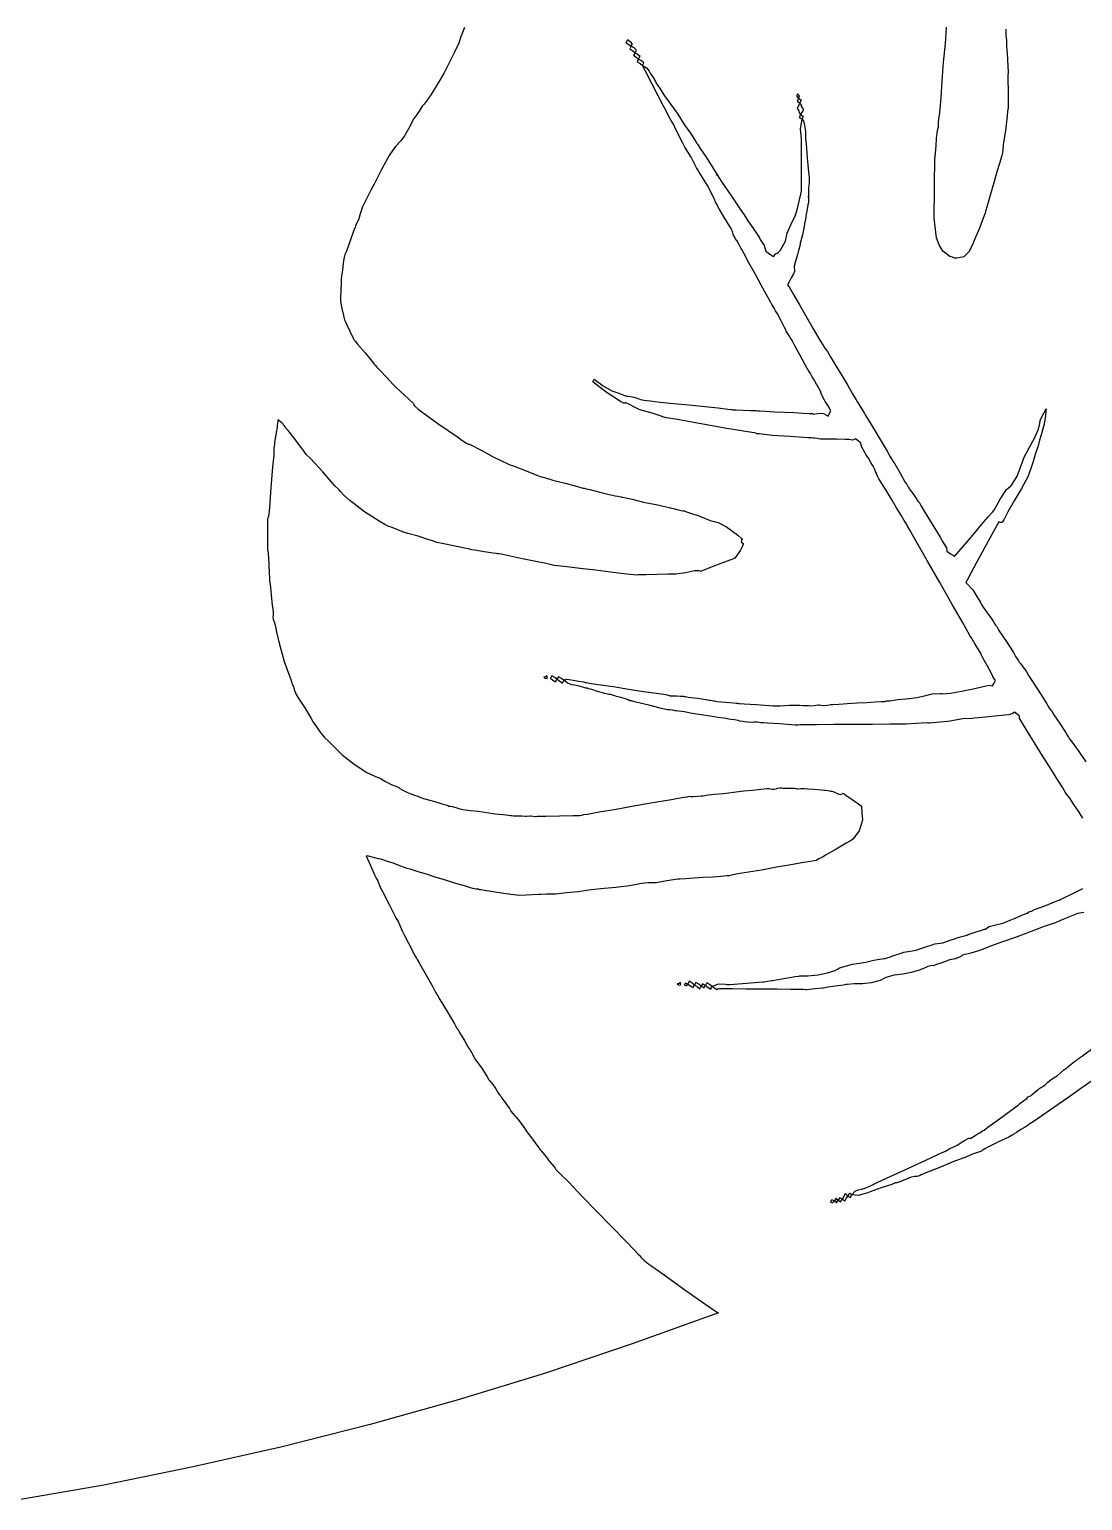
# Model space of a CAD drawing. Header units: millimetres. Extents: x 120 to 668, y 59 to 184.
# Drawn here: x 270.76 to 278.26, y 94.62 to 105.09 of the extents above; entities that cross this region are included whole.
import ezdxf

# ---------------------------------------------------------------- set-up
doc = ezdxf.new("R2010")
doc.units = ezdxf.units.MM
doc.layers.get('0').update_dxf_attribs({"linetype": 'CONTINUOUS', "true_color": 0xffffff})

msp = doc.modelspace()

# ---------------------------------------------------------------- linework, layer by layer
at = {"linetype": 'CONTINUOUS', "true_color": 0xffffff}
for points in [[(273.857, 105.107), (273.83, 105.037), (273.817, 104.997), (273.79, 104.937), (273.712, 104.785), (273.667, 104.71), (273.627, 104.642), (273.592, 104.59), (273.57, 104.562), (273.557, 104.547), (273.535, 104.512), (273.51, 104.475), (273.497, 104.46), (273.46, 104.387), (273.432, 104.337), (273.405, 104.3), (273.367, 104.26), (273.347, 104.235), (273.322, 104.197), (273.267, 104.097), (273.215, 103.992), (273.192, 103.95), (273.175, 103.917), (273.132, 103.832), (273.115, 103.782), (273.105, 103.745), (273.082, 103.697), (273.08, 103.687), (273.07, 103.665), (273.045, 103.59), (273.017, 103.515), (273.007, 103.492), (273.005, 103.482), (273.002, 103.472), (272.997, 103.447), (272.995, 103.427), (272.99, 103.382), (272.982, 103.337), (272.98, 103.317), (272.98, 103.31), (272.98, 103.285), (272.977, 103.235), (272.975, 103.182), (272.975, 103.157), (272.985, 103.107), (272.987, 103.097), (272.995, 103.072), (273, 103.047), (273.002, 103.037), (273.005, 103.027), (273.01, 103.012), (273.02, 102.992), (273.042, 102.947), (273.062, 102.902), (273.072, 102.882), (273.08, 102.875), (273.097, 102.855), (273.15, 102.792), (273.2, 102.73), (273.217, 102.71), (273.225, 102.702), (273.23, 102.695), (273.252, 102.672), (273.302, 102.62), (273.35, 102.567), (273.372, 102.545), (273.432, 102.49), (273.492, 102.435), (273.497, 102.425), (273.497, 102.422), (273.502, 102.415), (273.527, 102.392), (273.667, 102.29), (273.807, 102.195), (273.84, 102.17), (273.872, 102.15), (273.887, 102.142), (273.892, 102.142), (273.897, 102.14), (273.98, 102.097), (274.057, 102.055), (274.125, 102.022), (274.187, 101.992), (274.197, 101.99), (274.222, 101.98), (274.297, 101.952), (274.372, 101.922), (274.397, 101.912), (274.407, 101.91), (274.415, 101.907), (274.427, 101.905), (274.44, 101.9), (274.447, 101.897), (274.457, 101.895), (274.487, 101.887), (274.575, 101.865), (274.662, 101.84), (274.692, 101.832), (274.702, 101.83), (274.71, 101.83), (274.717, 101.827), (274.725, 101.825), (274.75, 101.82), (274.82, 101.802), (274.887, 101.785), (274.912, 101.78), (274.92, 101.777), (274.93, 101.775), (274.95, 101.772), (274.97, 101.767), (274.977, 101.765), (274.985, 101.765), (275.005, 101.76), (275.05, 101.75), (275.095, 101.74), (275.115, 101.735), (275.122, 101.732), (275.13, 101.73), (275.155, 101.725), (275.222, 101.712), (275.292, 101.697), (275.315, 101.692), (275.322, 101.69), (275.332, 101.687), (275.345, 101.685), (275.372, 101.677), (275.4, 101.67), (275.412, 101.667), (275.42, 101.667), (275.437, 101.662), (275.48, 101.647), (275.52, 101.635), (275.537, 101.627), (275.605, 101.6), (275.662, 101.585), (275.722, 101.555), (275.802, 101.495), (275.83, 101.472), (275.837, 101.467), (275.832, 101.465), (275.827, 101.447), (275.84, 101.435), (275.842, 101.43), (275.837, 101.417), (275.822, 101.387), (275.782, 101.332), (275.772, 101.327), (275.745, 101.317), (275.662, 101.285), (275.577, 101.252), (275.55, 101.242), (275.54, 101.237), (275.53, 101.24), (275.517, 101.242), (275.495, 101.24), (275.43, 101.227), (275.362, 101.217), (275.355, 101.217), (275.347, 101.217), (275.34, 101.217), (275.33, 101.217), (275.305, 101.217), (275.227, 101.215), (275.15, 101.212), (275.125, 101.212), (275.115, 101.212), (275.105, 101.212), (275.097, 101.212), (275.085, 101.21), (275.06, 101.212), (274.992, 101.22), (274.897, 101.232), (274.79, 101.245), (274.682, 101.257), (274.587, 101.27), (274.52, 101.277), (274.495, 101.28), (274.487, 101.282), (274.47, 101.285), (274.427, 101.295), (274.365, 101.307), (274.295, 101.322), (274.225, 101.337), (274.162, 101.35), (274.12, 101.36), (274.102, 101.362), (274.092, 101.362), (274.085, 101.365), (274.062, 101.367), (273.997, 101.377), (273.932, 101.387), (273.91, 101.39), (273.902, 101.392), (273.895, 101.395), (273.885, 101.397), (273.857, 101.402), (273.78, 101.42), (273.7, 101.435), (273.672, 101.44), (273.662, 101.442), (273.63, 101.455), (273.62, 101.457), (273.597, 101.465), (273.527, 101.487), (273.455, 101.507), (273.432, 101.515), (273.422, 101.517), (273.415, 101.52), (273.4, 101.525), (273.367, 101.54), (273.335, 101.552), (273.32, 101.557), (273.29, 101.57), (273.25, 101.595), (273.145, 101.662), (273.042, 101.742), (273.002, 101.777), (272.975, 101.805), (272.965, 101.817), (272.935, 101.847), (272.85, 101.945), (272.762, 102.04), (272.732, 102.07), (272.722, 102.082), (272.712, 102.097), (272.707, 102.105), (272.692, 102.122), (272.647, 102.182), (272.602, 102.24), (272.587, 102.257), (272.582, 102.265), (272.577, 102.272), (272.557, 102.295), (272.53, 102.315), (272.53, 102.305), (272.527, 102.295), (272.525, 102.27), (272.522, 102.245), (272.52, 102.235), (272.517, 102.227), (272.517, 102.22), (272.515, 102.21), (272.505, 102.157), (272.505, 102.14), (272.502, 102.117), (272.5, 102.062), (272.492, 101.982), (272.485, 101.892), (272.477, 101.802), (272.472, 101.722), (272.467, 101.667), (272.465, 101.645), (272.46, 101.62), (272.457, 101.61), (272.455, 101.592), (272.455, 101.585), (272.455, 101.565), (272.457, 101.502), (272.457, 101.437), (272.457, 101.417), (272.457, 101.41), (272.457, 101.4), (272.457, 101.39), (272.46, 101.367), (272.465, 101.292), (272.467, 101.217), (272.47, 101.195), (272.47, 101.185), (272.47, 101.177), (272.47, 101.167), (272.475, 101.145), (272.482, 101.07), (272.49, 100.995), (272.495, 100.972), (272.495, 100.962), (272.497, 100.95), (272.497, 100.937), (272.497, 100.925), (272.495, 100.912), (272.497, 100.897), (272.507, 100.865), (272.515, 100.832), (272.517, 100.817), (272.54, 100.727), (272.575, 100.595), (272.622, 100.467), (272.63, 100.445), (272.632, 100.435), (272.64, 100.417), (272.645, 100.397), (272.647, 100.387), (272.652, 100.38), (272.655, 100.372), (272.66, 100.362), (272.675, 100.337), (272.722, 100.265), (272.767, 100.19), (272.782, 100.165), (272.787, 100.155), (272.83, 100.092), (272.862, 100.055), (272.892, 100.027), (272.927, 99.99), (272.987, 99.932), (273.072, 99.865), (273.162, 99.807), (273.24, 99.77), (273.245, 99.77), (273.25, 99.767), (273.265, 99.76), (273.292, 99.745), (273.315, 99.732), (273.335, 99.72), (273.362, 99.71), (273.38, 99.705), (273.39, 99.7), (273.397, 99.692), (273.415, 99.682), (273.447, 99.665), (273.47, 99.657), (273.487, 99.65), (273.517, 99.64), (273.527, 99.637), (273.535, 99.632), (273.542, 99.63), (273.565, 99.622), (273.612, 99.61), (273.66, 99.595), (273.682, 99.587), (273.69, 99.585), (273.7, 99.582), (273.707, 99.58), (273.725, 99.575), (273.74, 99.57), (273.747, 99.567), (273.757, 99.567), (273.77, 99.565), (273.797, 99.557), (273.825, 99.547), (273.837, 99.545), (273.847, 99.542), (273.862, 99.54), (273.9, 99.535), (273.955, 99.53), (274.017, 99.522), (274.077, 99.512), (274.132, 99.507), (274.17, 99.502), (274.185, 99.5), (274.195, 99.5), (274.207, 99.497), (274.217, 99.497), (274.23, 99.497), (274.24, 99.497), (274.265, 99.497), (274.29, 99.495), (274.3, 99.495), (274.322, 99.497), (274.33, 99.497), (274.347, 99.495), (274.362, 99.492), (274.37, 99.492), (274.377, 99.495), (274.39, 99.495), (274.402, 99.495), (274.435, 99.495), (274.535, 99.497), (274.632, 99.5), (274.665, 99.5), (274.677, 99.5), (274.69, 99.502), (274.7, 99.505), (274.707, 99.507), (274.732, 99.51), (274.817, 99.525), (274.937, 99.545), (275.075, 99.57), (275.212, 99.595), (275.332, 99.615), (275.417, 99.63), (275.442, 99.632), (275.45, 99.635), (275.46, 99.637), (275.472, 99.635), (275.485, 99.635), (275.515, 99.637), (275.542, 99.64), (275.555, 99.64), (275.567, 99.642), (275.577, 99.645), (275.595, 99.647), (275.637, 99.652), (275.7, 99.657), (275.772, 99.667), (275.845, 99.675), (275.907, 99.68), (275.95, 99.685), (275.967, 99.687), (276.012, 99.692), (276.025, 99.692), (276.035, 99.69), (276.047, 99.687), (276.06, 99.687), (276.075, 99.69), (276.08, 99.692), (276.085, 99.695), (276.102, 99.697), (276.115, 99.697), (276.125, 99.695), (276.135, 99.695), (276.157, 99.695), (276.177, 99.695), (276.187, 99.695), (276.195, 99.695), (276.207, 99.695), (276.217, 99.692), (276.225, 99.69), (276.232, 99.69), (276.252, 99.692), (276.27, 99.692), (276.277, 99.692), (276.3, 99.69), (276.347, 99.687), (276.395, 99.682), (276.417, 99.68), (276.425, 99.68), (276.445, 99.677), (276.465, 99.672), (276.472, 99.672), (276.482, 99.67), (276.522, 99.652), (276.535, 99.65), (276.552, 99.66), (276.572, 99.645), (276.617, 99.615), (276.662, 99.582), (276.682, 99.567), (276.685, 99.517), (276.69, 99.467), (276.667, 99.392), (276.622, 99.332), (276.61, 99.322), (276.6, 99.317), (276.575, 99.302), (276.502, 99.26), (276.427, 99.217), (276.402, 99.202), (276.392, 99.197), (276.385, 99.195), (276.375, 99.19), (276.365, 99.182), (276.36, 99.18), (276.335, 99.175), (276.272, 99.165), (276.18, 99.15), (276.077, 99.132), (275.972, 99.112), (275.88, 99.097), (275.817, 99.087), (275.792, 99.082), (275.74, 99.07), (275.725, 99.07), (275.682, 99.067), (275.625, 99.062), (275.557, 99.06), (275.49, 99.055), (275.432, 99.05), (275.39, 99.047), (275.375, 99.047), (275.297, 99.035), (275.222, 99.022), (275.165, 99.02), (275.117, 99.015), (275.07, 99.007), (275.015, 98.997), (274.992, 98.995), (274.935, 98.987), (274.852, 98.98), (274.76, 98.97), (274.667, 98.957), (274.585, 98.95), (274.527, 98.942), (274.505, 98.94), (274.497, 98.94), (274.48, 98.94), (274.442, 98.94), (274.402, 98.937), (274.385, 98.937), (274.297, 98.932), (274.25, 98.93), (274.187, 98.937), (274.177, 98.94), (274.152, 98.942), (274.077, 98.955), (274, 98.967), (273.975, 98.97), (273.965, 98.972), (273.957, 98.975), (273.95, 98.975), (273.94, 98.975), (273.927, 98.977), (273.917, 98.98), (273.9, 98.985), (273.857, 99), (273.795, 99.017), (273.722, 99.04), (273.65, 99.062), (273.587, 99.082), (273.545, 99.095), (273.527, 99.1), (273.52, 99.102), (273.507, 99.107), (273.48, 99.115), (273.45, 99.122), (273.437, 99.127), (273.43, 99.13), (273.405, 99.14), (273.35, 99.16), (273.295, 99.177), (273.27, 99.187), (273.262, 99.19), (273.245, 99.192), (273.21, 99.202), (273.175, 99.21), (273.157, 99.212), (273.19, 99.145), (273.22, 99.072), (273.23, 99.055), (273.24, 99.035), (273.245, 99.02), (273.252, 99.002), (273.257, 98.99), (273.275, 98.96), (273.322, 98.867), (273.37, 98.772), (273.387, 98.742), (273.392, 98.73), (273.397, 98.72), (273.4, 98.712), (273.407, 98.697), (273.412, 98.682), (273.417, 98.675), (273.427, 98.655), (273.46, 98.592), (273.492, 98.527), (273.502, 98.507), (273.507, 98.5), (273.512, 98.492), (273.517, 98.485), (273.522, 98.475), (273.537, 98.447), (273.585, 98.365), (273.632, 98.28), (273.647, 98.252), (273.652, 98.242), (273.657, 98.235), (273.66, 98.227), (273.667, 98.217), (273.682, 98.19), (273.735, 98.105), (273.787, 98.017), (273.802, 97.99), (273.81, 97.98), (273.812, 97.972), (273.812, 97.972), (273.812, 97.975), (273.817, 97.965), (273.83, 97.945), (273.857, 97.9), (273.882, 97.855), (273.895, 97.835), (273.902, 97.82), (273.91, 97.81), (273.917, 97.797), (273.92, 97.79), (273.925, 97.782), (273.937, 97.762), (273.98, 97.702), (274.02, 97.64), (274.032, 97.62), (274.037, 97.612), (274.042, 97.605), (274.05, 97.597), (274.06, 97.585), (274.08, 97.555), (274.1, 97.522), (274.11, 97.51), (274.117, 97.502), (274.127, 97.485), (274.152, 97.45), (274.177, 97.415), (274.187, 97.397), (274.202, 97.38), (274.217, 97.362), (274.227, 97.35), (274.247, 97.327), (274.265, 97.302), (274.275, 97.29), (274.28, 97.282), (274.285, 97.275), (274.302, 97.25), (274.342, 97.197), (274.38, 97.145), (274.397, 97.12), (274.405, 97.112), (274.427, 97.085), (274.44, 97.07), (274.45, 97.055), (274.455, 97.047), (274.462, 97.037), (274.48, 97.02), (274.495, 97), (274.502, 96.99), (274.507, 96.982), (274.532, 96.957), (274.6, 96.89), (274.692, 96.792), (274.8, 96.682), (274.907, 96.572), (275, 96.477), (275.067, 96.407), (275.092, 96.382), (275.11, 96.365), (275.112, 96.362), (275.107, 96.365), (275.115, 96.355), (275.135, 96.335), (275.17, 96.307), (275.17, 96.307), (275.17, 96.307)], [(277.71, 105.095), (277.71, 105.085), (277.71, 105.077), (277.71, 105.067), (277.71, 105.06), (277.71, 105.052), (277.712, 105.035), (277.715, 105.017), (277.715, 105.01), (277.715, 105.002), (277.715, 104.99), (277.715, 104.977), (277.715, 104.97), (277.717, 104.95), (277.722, 104.887), (277.725, 104.822), (277.727, 104.802), (277.727, 104.795), (277.727, 104.782), (277.725, 104.77), (277.725, 104.76), (277.725, 104.735), (277.727, 104.657), (277.727, 104.577), (277.727, 104.552), (277.727, 104.542), (277.727, 104.532), (277.725, 104.525), (277.722, 104.512), (277.72, 104.477), (277.707, 104.375), (277.692, 104.272), (277.69, 104.237), (277.687, 104.225), (277.687, 104.215), (277.682, 104.197), (277.667, 104.147), (277.647, 104.08), (277.625, 104.002), (277.602, 103.922), (277.582, 103.855), (277.567, 103.805), (277.562, 103.787), (277.542, 103.732), (277.522, 103.68), (277.515, 103.662), (277.497, 103.62), (277.48, 103.58), (277.472, 103.56), (277.447, 103.512), (277.412, 103.475), (277.402, 103.472), (277.385, 103.47), (277.365, 103.467), (277.355, 103.465), (277.345, 103.465), (277.33, 103.472), (277.312, 103.477), (277.262, 103.517), (277.235, 103.562), (277.217, 103.61), (277.205, 103.71), (277.202, 103.73), (277.2, 103.75), (277.2, 103.757), (277.2, 103.775), (277.2, 103.822), (277.202, 103.89), (277.202, 103.97), (277.202, 104.047), (277.205, 104.115), (277.205, 104.162), (277.205, 104.18), (277.207, 104.187), (277.21, 104.212), (277.215, 104.265), (277.217, 104.317), (277.22, 104.342), (277.222, 104.35), (277.222, 104.36), (277.225, 104.372), (277.227, 104.385), (277.23, 104.4), (277.232, 104.437), (277.235, 104.472), (277.237, 104.487), (277.24, 104.497), (277.24, 104.505), (277.242, 104.527), (277.25, 104.61), (277.257, 104.727), (277.267, 104.86), (277.28, 104.992), (277.287, 105.11)], [(275.045, 104.975), (275.05, 104.987), (275.052, 104.992), (275.045, 105), (275.017, 105.02), (275.012, 105.01), (275.007, 105), (275.027, 104.987), (275.045, 104.975), (275.045, 104.975), (275.045, 104.975)], [(275.072, 104.927), (275.077, 104.937), (275.082, 104.947), (275.065, 104.962), (275.045, 104.975), (275.04, 104.965), (275.035, 104.955), (275.055, 104.942), (275.072, 104.927), (275.072, 104.927), (275.072, 104.927)], [(275.097, 104.882), (275.102, 104.892), (275.107, 104.902), (275.09, 104.915), (275.072, 104.927), (275.067, 104.92), (275.06, 104.91), (275.08, 104.897), (275.097, 104.882), (275.097, 104.882), (275.097, 104.882)], [(278.257, 99.482), (278.227, 99.53), (278.215, 99.547), (278.21, 99.555), (278.2, 99.57), (278.19, 99.585), (278.167, 99.62), (278.142, 99.652), (278.132, 99.667), (278.127, 99.675), (278.115, 99.697), (278.08, 99.752), (278.03, 99.832), (277.972, 99.925), (277.915, 100.017), (277.865, 100.097), (277.83, 100.152), (277.817, 100.175), (277.81, 100.187), (277.807, 100.19), (277.807, 100.192), (277.807, 100.207), (277.79, 100.222), (277.772, 100.235), (277.76, 100.225), (277.745, 100.22), (277.732, 100.217), (277.702, 100.215), (277.61, 100.205), (277.515, 100.195), (277.485, 100.192), (277.472, 100.19), (277.405, 100.187), (277.337, 100.175), (277.315, 100.172), (277.292, 100.17), (277.242, 100.165), (277.19, 100.16), (277.167, 100.157), (277.155, 100.157), (277.145, 100.16), (277.075, 100.155), (277.002, 100.15), (276.995, 100.15), (276.97, 100.15), (276.885, 100.15), (276.762, 100.147), (276.622, 100.147), (276.485, 100.147), (276.362, 100.145), (276.277, 100.145), (276.252, 100.145), (276.245, 100.145), (276.23, 100.142), (276.222, 100.142), (276.212, 100.142), (276.185, 100.145), (276.1, 100.152), (276.012, 100.157), (275.985, 100.16), (275.975, 100.16), (275.965, 100.16), (275.955, 100.162), (275.942, 100.165), (275.932, 100.165), (275.92, 100.165), (275.89, 100.162), (275.87, 100.165), (275.85, 100.167), (275.842, 100.17), (275.817, 100.172), (275.805, 100.175), (275.78, 100.18), (275.752, 100.182), (275.74, 100.185), (275.715, 100.19), (275.7, 100.192), (275.66, 100.197), (275.605, 100.207), (275.542, 100.217), (275.477, 100.227), (275.422, 100.237), (275.382, 100.242), (275.367, 100.245), (275.357, 100.245), (275.34, 100.25), (275.32, 100.252), (275.31, 100.252), (275.302, 100.252), (275.29, 100.255), (275.26, 100.262), (275.17, 100.285), (275.077, 100.307), (275.047, 100.315), (275.035, 100.317), (275.022, 100.322), (275.01, 100.327), (274.997, 100.332), (274.97, 100.34), (274.94, 100.347), (274.927, 100.352), (274.912, 100.357), (274.902, 100.36), (274.885, 100.362), (274.865, 100.365), (274.855, 100.367), (274.847, 100.37), (274.84, 100.372), (274.822, 100.377), (274.805, 100.382), (274.797, 100.385), (274.772, 100.395), (274.765, 100.397), (274.752, 100.4), (274.737, 100.402), (274.73, 100.405), (274.722, 100.407), (274.707, 100.41), (274.675, 100.42), (274.64, 100.427), (274.625, 100.43), (274.617, 100.432), (274.592, 100.442), (274.565, 100.462), (274.587, 100.47), (274.617, 100.465), (274.632, 100.462), (274.67, 100.457), (274.705, 100.45), (274.72, 100.447), (274.727, 100.447), (274.735, 100.445), (274.76, 100.44), (274.825, 100.43), (274.917, 100.417), (275.025, 100.4), (275.132, 100.382), (275.225, 100.37), (275.29, 100.36), (275.315, 100.355), (275.322, 100.352), (275.33, 100.352), (275.342, 100.352), (275.37, 100.352), (275.395, 100.35), (275.407, 100.35), (275.415, 100.35), (275.422, 100.347), (275.43, 100.347), (275.45, 100.342), (275.515, 100.335), (275.577, 100.325), (275.597, 100.32), (275.605, 100.32), (275.63, 100.315), (275.637, 100.315), (275.657, 100.312), (275.715, 100.307), (275.772, 100.302), (275.792, 100.3), (275.8, 100.3), (275.807, 100.297), (275.817, 100.297), (275.847, 100.295), (275.937, 100.29), (276.025, 100.282), (276.055, 100.28), (276.065, 100.28), (276.072, 100.28), (276.087, 100.28), (276.102, 100.28), (276.137, 100.282), (276.17, 100.285), (276.185, 100.285), (276.207, 100.285), (276.217, 100.285), (276.242, 100.285), (276.267, 100.282), (276.277, 100.282), (276.285, 100.282), (276.305, 100.282), (276.322, 100.28), (276.347, 100.282), (276.375, 100.287), (276.382, 100.287), (276.397, 100.285), (276.412, 100.282), (276.42, 100.282), (276.442, 100.285), (276.465, 100.29), (276.48, 100.29), (276.522, 100.292), (276.582, 100.297), (276.652, 100.302), (276.72, 100.305), (276.78, 100.31), (276.822, 100.312), (276.837, 100.312), (276.852, 100.312), (276.86, 100.315), (276.867, 100.315), (276.885, 100.317), (276.942, 100.325), (276.997, 100.33), (277.015, 100.332), (277.022, 100.332), (277.077, 100.34), (277.132, 100.352), (277.187, 100.365), (277.242, 100.367), (277.255, 100.367), (277.265, 100.365), (277.317, 100.37), (277.395, 100.385), (277.477, 100.402), (277.55, 100.417), (277.56, 100.42), (277.57, 100.422), (277.592, 100.427), (277.615, 100.422), (277.627, 100.442), (277.637, 100.46), (277.625, 100.477), (277.625, 100.477), (277.625, 100.477), (277.617, 100.49), (277.605, 100.515), (277.577, 100.567), (277.55, 100.617), (277.537, 100.642), (277.535, 100.65), (277.53, 100.657), (277.522, 100.67), (277.505, 100.7), (277.487, 100.727), (277.48, 100.74), (277.475, 100.747), (277.47, 100.757), (277.455, 100.782), (277.402, 100.875), (277.327, 101.007), (277.24, 101.157), (277.152, 101.31), (277.077, 101.442), (277.025, 101.535), (277.01, 101.56), (277.005, 101.57), (277, 101.577), (276.995, 101.585), (276.987, 101.6), (276.965, 101.637), (276.932, 101.69), (276.897, 101.75), (276.86, 101.81), (276.827, 101.862), (276.805, 101.9), (276.797, 101.915), (276.792, 101.927), (276.787, 101.94), (276.782, 101.947), (276.775, 101.967), (276.767, 101.985), (276.762, 101.992), (276.757, 102), (276.75, 102.012), (276.732, 102.042), (276.715, 102.07), (276.707, 102.082), (276.685, 102.12), (276.677, 102.152), (276.66, 102.167), (276.64, 102.18), (276.62, 102.172), (276.595, 102.175), (276.587, 102.175), (276.567, 102.175), (276.507, 102.177), (276.447, 102.177), (276.427, 102.177), (276.42, 102.177), (276.405, 102.177), (276.397, 102.177), (276.39, 102.177), (276.37, 102.182), (276.35, 102.185), (276.342, 102.185), (276.327, 102.187), (276.315, 102.187), (276.302, 102.187), (276.175, 102.197), (276.047, 102.205), (276.03, 102.207), (275.992, 102.212), (275.955, 102.215), (275.937, 102.217), (275.93, 102.22), (275.922, 102.222), (275.902, 102.225), (275.83, 102.237), (275.725, 102.255), (275.607, 102.275), (275.49, 102.297), (275.385, 102.315), (275.312, 102.327), (275.292, 102.33), (275.285, 102.332), (275.277, 102.335), (275.27, 102.337), (275.25, 102.345), (275.187, 102.365), (275.122, 102.382), (275.102, 102.39), (275.095, 102.392), (275.062, 102.407), (275.032, 102.425), (275.002, 102.44), (275, 102.437), (274.997, 102.432), (274.967, 102.447), (274.867, 102.512), (274.77, 102.585), (274.775, 102.595), (274.78, 102.605), (274.845, 102.557), (274.907, 102.522), (274.92, 102.517), (274.95, 102.507), (274.98, 102.495), (274.992, 102.49), (275.01, 102.485), (275.025, 102.485), (275.04, 102.482), (275.05, 102.48), (275.062, 102.477), (275.087, 102.47), (275.11, 102.46), (275.122, 102.457), (275.137, 102.455), (275.155, 102.452), (275.18, 102.45), (275.25, 102.442), (275.345, 102.432), (275.457, 102.422), (275.567, 102.41), (275.662, 102.4), (275.732, 102.392), (275.757, 102.39), (275.765, 102.387), (275.79, 102.387), (275.842, 102.385), (275.892, 102.382), (275.917, 102.382), (275.93, 102.382), (275.942, 102.38), (275.96, 102.38), (276.002, 102.377), (276.065, 102.372), (276.135, 102.37), (276.205, 102.367), (276.267, 102.362), (276.31, 102.36), (276.327, 102.36), (276.335, 102.36), (276.342, 102.357), (276.37, 102.36), (276.392, 102.362), (276.412, 102.36), (276.445, 102.342), (276.455, 102.362), (276.465, 102.38), (276.46, 102.39), (276.445, 102.415), (276.432, 102.437), (276.425, 102.447), (276.42, 102.455), (276.402, 102.487), (276.397, 102.502), (276.392, 102.52), (276.367, 102.562), (276.362, 102.57), (276.352, 102.59), (276.342, 102.607), (276.337, 102.615), (276.332, 102.622), (276.327, 102.63), (276.32, 102.645), (276.31, 102.66), (276.305, 102.667), (276.3, 102.675), (276.295, 102.685), (276.282, 102.707), (276.245, 102.777), (276.207, 102.847), (276.195, 102.87), (276.19, 102.88), (276.175, 102.902), (276.17, 102.91), (276.162, 102.925), (276.152, 102.94), (276.147, 102.947), (276.145, 102.955), (276.132, 102.977), (276.11, 103.025), (276.085, 103.07), (276.072, 103.092), (276.067, 103.1), (276.065, 103.107), (276.06, 103.115), (276.055, 103.122), (276.05, 103.13), (276.045, 103.137), (276.035, 103.155), (276.007, 103.205), (275.97, 103.275), (275.927, 103.355), (275.882, 103.432), (275.845, 103.502), (275.817, 103.552), (275.807, 103.57), (275.795, 103.592), (275.785, 103.607), (275.78, 103.617), (275.772, 103.63), (275.77, 103.637), (275.765, 103.655), (275.757, 103.67), (275.755, 103.677), (275.75, 103.685), (275.735, 103.71), (275.702, 103.765), (275.67, 103.817), (275.655, 103.842), (275.65, 103.855), (275.645, 103.865), (275.642, 103.872), (275.64, 103.88), (275.587, 103.982), (275.527, 104.077), (275.522, 104.087), (275.51, 104.11), (275.47, 104.185), (275.427, 104.257), (275.415, 104.28), (275.41, 104.29), (275.4, 104.305), (275.392, 104.322), (275.372, 104.362), (275.352, 104.402), (275.345, 104.42), (275.33, 104.442), (275.322, 104.457), (275.312, 104.475), (275.292, 104.515), (275.272, 104.552), (275.262, 104.57), (275.257, 104.58), (275.252, 104.59), (275.237, 104.62), (275.192, 104.71), (275.145, 104.797), (275.13, 104.827), (275.125, 104.837), (275.152, 104.82), (275.172, 104.797), (275.18, 104.782), (275.2, 104.752), (275.217, 104.722), (275.225, 104.707), (275.232, 104.697), (275.24, 104.685), (275.252, 104.667), (275.282, 104.622), (275.325, 104.56), (275.375, 104.49), (275.422, 104.417), (275.465, 104.355), (275.495, 104.31), (275.507, 104.292), (275.51, 104.285), (275.515, 104.277), (275.52, 104.27), (275.535, 104.247), (275.577, 104.185), (275.617, 104.12), (275.632, 104.097), (275.637, 104.09), (275.65, 104.067), (275.657, 104.055), (275.655, 104.06), (275.652, 104.065), (275.66, 104.052), (275.667, 104.04), (275.69, 104.007), (275.757, 103.907), (275.825, 103.807), (275.847, 103.775), (275.855, 103.762), (275.86, 103.755), (275.875, 103.732), (275.91, 103.682), (275.945, 103.63), (275.96, 103.607), (275.962, 103.6), (275.99, 103.557), (276.002, 103.515), (276.01, 103.51), (276.03, 103.495), (276.05, 103.482), (276.057, 103.475), (276.072, 103.497), (276.082, 103.502), (276.09, 103.507), (276.107, 103.522), (276.142, 103.587), (276.155, 103.645), (276.19, 103.725), (276.21, 103.765), (276.227, 103.82), (276.232, 103.84), (276.242, 103.882), (276.252, 103.922), (276.257, 103.942), (276.257, 103.957), (276.257, 104), (276.257, 104.06), (276.257, 104.127), (276.257, 104.195), (276.257, 104.255), (276.257, 104.297), (276.257, 104.312), (276.25, 104.387), (276.26, 104.455), (276.27, 104.44), (276.275, 104.425), (276.285, 104.367), (276.285, 104.327), (276.285, 104.315), (276.29, 104.28), (276.297, 104.18), (276.305, 104.077), (276.31, 104.042), (276.31, 104.03), (276.31, 104.02), (276.31, 104.002), (276.307, 103.965), (276.305, 103.927), (276.305, 103.91), (276.305, 103.897), (276.305, 103.902), (276.305, 103.907), (276.305, 103.895), (276.305, 103.877), (276.305, 103.86), (276.302, 103.845), (276.297, 103.812), (276.29, 103.78), (276.287, 103.765), (276.287, 103.755), (276.28, 103.72), (276.277, 103.712), (276.275, 103.692), (276.262, 103.632), (276.247, 103.572), (276.245, 103.552), (276.242, 103.545), (276.237, 103.527), (276.232, 103.51), (276.227, 103.492), (276.222, 103.475), (276.212, 103.435), (276.205, 103.41), (276.207, 103.37), (276.2, 103.355), (276.182, 103.325), (276.165, 103.292), (276.157, 103.277), (276.17, 103.257), (276.2, 103.207), (276.242, 103.135), (276.29, 103.052), (276.337, 102.967), (276.38, 102.895), (276.41, 102.845), (276.422, 102.825), (276.43, 102.817), (276.44, 102.802), (276.465, 102.76), (276.5, 102.7), (276.542, 102.63), (276.585, 102.56), (276.62, 102.5), (276.645, 102.457), (276.655, 102.442), (276.66, 102.435), (276.667, 102.422), (276.682, 102.397), (276.697, 102.372), (276.705, 102.36), (276.71, 102.352), (276.717, 102.34), (276.737, 102.305), (276.802, 102.2), (276.865, 102.092), (276.885, 102.057), (276.892, 102.045), (276.902, 102.03), (276.907, 102.022), (276.92, 102.002), (276.957, 101.94), (276.992, 101.875), (277.005, 101.855), (277.01, 101.847), (277.015, 101.84), (277.022, 101.825), (277.035, 101.81), (277.06, 101.775), (277.085, 101.737), (277.097, 101.722), (277.1, 101.715), (277.105, 101.707), (277.112, 101.695), (277.13, 101.665), (277.187, 101.572), (277.242, 101.48), (277.26, 101.45), (277.267, 101.437), (277.272, 101.43), (277.287, 101.405), (277.29, 101.382), (277.297, 101.377), (277.317, 101.362), (277.337, 101.35), (277.345, 101.342), (277.357, 101.357), (277.39, 101.395), (277.435, 101.447), (277.487, 101.51), (277.54, 101.572), (277.585, 101.625), (277.617, 101.662), (277.63, 101.677), (277.67, 101.752), (277.715, 101.82), (277.727, 101.83), (277.74, 101.84), (277.747, 101.845), (277.792, 101.915), (277.82, 101.99), (277.84, 102.05), (277.877, 102.117), (277.915, 102.185), (277.942, 102.25), (277.952, 102.29), (277.955, 102.312), (277.967, 102.337), (277.997, 102.395), (277.995, 102.38), (277.992, 102.347), (277.987, 102.315), (277.985, 102.3), (277.982, 102.292), (277.982, 102.282), (277.977, 102.262), (277.965, 102.217), (277.95, 102.17), (277.945, 102.15), (277.942, 102.14), (277.935, 102.117), (277.92, 102.07), (277.905, 102.02), (277.897, 101.997), (277.87, 101.915), (277.822, 101.827), (277.77, 101.74), (277.725, 101.66), (277.71, 101.632), (277.695, 101.605), (277.682, 101.585), (277.675, 101.585), (277.66, 101.59), (277.65, 101.572), (277.622, 101.522), (277.585, 101.452), (277.542, 101.375), (277.5, 101.295), (277.462, 101.225), (277.435, 101.175), (277.425, 101.157), (277.475, 101.107), (277.512, 101.047), (277.525, 101.025), (277.532, 101.012), (277.53, 101.017), (277.525, 101.022), (277.532, 101.01), (277.537, 101.002), (277.55, 100.982), (277.58, 100.94), (277.61, 100.897), (277.622, 100.877), (277.632, 100.862), (277.637, 100.855), (277.645, 100.845), (277.66, 100.817), (277.712, 100.74), (277.765, 100.66), (277.78, 100.632), (277.787, 100.622), (277.8, 100.6), (277.805, 100.592), (277.817, 100.58), (277.827, 100.565), (277.832, 100.557), (277.84, 100.547), (277.85, 100.535), (277.857, 100.522), (277.877, 100.49), (277.94, 100.392), (278.002, 100.295), (278.022, 100.262), (278.03, 100.25), (278.035, 100.245), (278.04, 100.237), (278.052, 100.217), (278.095, 100.155), (278.135, 100.092), (278.147, 100.072), (278.152, 100.065), (278.157, 100.057), (278.162, 100.047), (278.18, 100.025), (278.23, 99.955), (278.28, 99.882)], [(275.125, 104.837), (275.13, 104.847), (275.135, 104.857), (275.117, 104.87), (275.097, 104.882), (275.092, 104.875), (275.087, 104.865), (275.107, 104.852), (275.125, 104.837), (275.125, 104.837), (275.125, 104.837)], [(276.235, 104.602), (276.24, 104.615), (276.242, 104.62), (276.227, 104.635), (276.222, 104.62), (276.222, 104.617), (276.225, 104.615), (276.235, 104.602), (276.235, 104.602), (276.235, 104.602)], [(276.245, 104.57), (276.252, 104.585), (276.255, 104.59), (276.25, 104.59), (276.235, 104.602), (276.227, 104.587), (276.225, 104.582), (276.23, 104.582), (276.245, 104.57), (276.245, 104.57), (276.245, 104.57)], [(276.25, 104.487), (276.262, 104.507), (276.272, 104.525), (276.257, 104.545), (276.257, 104.547), (276.26, 104.55), (276.245, 104.57), (276.235, 104.552), (276.225, 104.532), (276.24, 104.512), (276.237, 104.51), (276.237, 104.507), (276.25, 104.487), (276.25, 104.487), (276.25, 104.487)], [(276.26, 104.455), (276.267, 104.47), (276.27, 104.475), (276.265, 104.475), (276.25, 104.487), (276.242, 104.472), (276.24, 104.467), (276.245, 104.467), (276.26, 104.455), (276.26, 104.455), (276.26, 104.455)], [(274.43, 100.477), (274.445, 100.475), (274.447, 100.485), (274.445, 100.495), (274.435, 100.487), (274.422, 100.485), (274.43, 100.477), (274.43, 100.477), (274.43, 100.477)], [(274.517, 100.47), (274.5, 100.482), (274.48, 100.495), (274.475, 100.487), (274.47, 100.477), (274.497, 100.457), (274.505, 100.452), (274.507, 100.457), (274.517, 100.47), (274.517, 100.47), (274.517, 100.47)], [(274.565, 100.462), (274.547, 100.475), (274.527, 100.487), (274.522, 100.48), (274.517, 100.47), (274.537, 100.457), (274.555, 100.442), (274.56, 100.452), (274.565, 100.462), (274.565, 100.462), (274.565, 100.462)], [(278.265, 98.81), (278.22, 98.802), (278.2, 98.792), (278.152, 98.775), (278.105, 98.755), (278.085, 98.745), (278.062, 98.737), (278.04, 98.73), (277.977, 98.707), (277.89, 98.675), (277.79, 98.637), (277.687, 98.6), (277.6, 98.57), (277.537, 98.545), (277.515, 98.537), (277.46, 98.52), (277.402, 98.505), (277.395, 98.5), (277.38, 98.492), (277.362, 98.485), (277.355, 98.48), (277.31, 98.472), (277.292, 98.467), (277.255, 98.452), (277.217, 98.44), (277.2, 98.432), (277.177, 98.43), (277.165, 98.427), (277.155, 98.425), (277.145, 98.42), (277.125, 98.412), (277.105, 98.405), (277.095, 98.4), (277.037, 98.382), (276.977, 98.372), (276.915, 98.365), (276.857, 98.347), (276.842, 98.34), (276.825, 98.33), (276.817, 98.327), (276.752, 98.31), (276.69, 98.302), (276.63, 98.302), (276.582, 98.297), (276.575, 98.297), (276.555, 98.292), (276.495, 98.285), (276.432, 98.277), (276.412, 98.272), (276.405, 98.272), (276.35, 98.267), (276.295, 98.26), (276.287, 98.26), (276.27, 98.262), (276.245, 98.262), (276.177, 98.262), (276.08, 98.265), (275.97, 98.265), (275.86, 98.265), (275.765, 98.267), (275.695, 98.267), (275.67, 98.267), (275.657, 98.265), (275.657, 98.26), (275.647, 98.265), (275.62, 98.282), (275.665, 98.302), (275.715, 98.3), (275.725, 98.297), (275.737, 98.297), (275.747, 98.297), (275.777, 98.3), (275.865, 98.307), (275.95, 98.315), (275.98, 98.317), (275.99, 98.317), (276.042, 98.325), (276.05, 98.327), (276.075, 98.33), (276.145, 98.342), (276.212, 98.355), (276.237, 98.357), (276.245, 98.36), (276.302, 98.36), (276.375, 98.367), (276.442, 98.38), (276.495, 98.397), (276.512, 98.407), (276.527, 98.417), (276.62, 98.442), (276.715, 98.457), (276.732, 98.46), (276.772, 98.47), (276.812, 98.477), (276.83, 98.48), (276.845, 98.482), (276.852, 98.482), (276.872, 98.49), (276.92, 98.505), (276.965, 98.52), (276.985, 98.527), (277.03, 98.535), (277.072, 98.542), (277.092, 98.55), (277.14, 98.565), (277.185, 98.58), (277.205, 98.587), (277.262, 98.595), (277.32, 98.615), (277.337, 98.62), (277.372, 98.632), (277.407, 98.642), (277.425, 98.647), (277.437, 98.65), (277.432, 98.647), (277.427, 98.645), (277.44, 98.652), (277.457, 98.657), (277.5, 98.672), (277.54, 98.685), (277.557, 98.69), (277.565, 98.692), (277.58, 98.702), (277.592, 98.71), (277.64, 98.722), (277.69, 98.735), (277.697, 98.737), (277.717, 98.745), (277.777, 98.77), (277.835, 98.795), (277.855, 98.802), (277.862, 98.805), (277.872, 98.812), (277.882, 98.817), (277.892, 98.82), (277.915, 98.83), (277.987, 98.857), (278.057, 98.885), (278.08, 98.895), (278.09, 98.897), (278.097, 98.902), (278.105, 98.905), (278.122, 98.915), (278.182, 98.942), (278.24, 98.97), (278.257, 98.98)], [(275.38, 98.295), (275.392, 98.292), (275.397, 98.302), (275.395, 98.312), (275.385, 98.305), (275.372, 98.302), (275.38, 98.295), (275.38, 98.295), (275.38, 98.295)], [(275.447, 98.3), (275.43, 98.307), (275.42, 98.295), (275.432, 98.29), (275.437, 98.287), (275.447, 98.3), (275.447, 98.3), (275.447, 98.3)], [(275.495, 98.292), (275.477, 98.307), (275.457, 98.32), (275.452, 98.31), (275.447, 98.3), (275.467, 98.287), (275.485, 98.275), (275.49, 98.285), (275.495, 98.292), (275.495, 98.292), (275.495, 98.292)], [(275.542, 98.285), (275.525, 98.3), (275.505, 98.312), (275.5, 98.302), (275.495, 98.292), (275.515, 98.28), (275.532, 98.267), (275.537, 98.277), (275.542, 98.285), (275.542, 98.285), (275.542, 98.285)], [(275.572, 98.29), (275.555, 98.3), (275.552, 98.305), (275.552, 98.3), (275.542, 98.285), (275.56, 98.275), (275.562, 98.272), (275.562, 98.277), (275.572, 98.29), (275.572, 98.29), (275.572, 98.29)], [(275.62, 98.282), (275.602, 98.297), (275.582, 98.31), (275.577, 98.3), (275.572, 98.29), (275.592, 98.277), (275.61, 98.265), (275.615, 98.275), (275.62, 98.282), (275.62, 98.282), (275.62, 98.282)], [(278.337, 97.622), (278.252, 97.562), (278.152, 97.492), (278.052, 97.422), (277.967, 97.362), (277.905, 97.32), (277.882, 97.305), (277.875, 97.3), (277.87, 97.297), (277.862, 97.292), (277.847, 97.282), (277.817, 97.265), (277.785, 97.245), (277.77, 97.235), (277.765, 97.23), (277.755, 97.225), (277.732, 97.212), (277.657, 97.177), (277.582, 97.14), (277.56, 97.127), (277.55, 97.122), (277.542, 97.117), (277.537, 97.112), (277.515, 97.105), (277.467, 97.087), (277.42, 97.067), (277.397, 97.06), (277.392, 97.057), (277.38, 97.052), (277.345, 97.04), (277.245, 96.997), (277.142, 96.957), (277.107, 96.942), (277.095, 96.937), (277.09, 96.935), (277.08, 96.932), (277.06, 96.93), (277.04, 96.927), (277.03, 96.925), (277.022, 96.922), (277.015, 96.917), (276.997, 96.91), (276.977, 96.902), (276.97, 96.897), (276.935, 96.887), (276.925, 96.885), (276.9, 96.875), (276.822, 96.85), (276.745, 96.822), (276.72, 96.812), (276.71, 96.81), (276.662, 96.797), (276.615, 96.8), (276.637, 96.827), (276.66, 96.837), (276.685, 96.84), (276.715, 96.85), (276.737, 96.86), (276.8, 96.89), (276.887, 96.93), (276.987, 96.977), (277.085, 97.022), (277.172, 97.062), (277.235, 97.092), (277.257, 97.102), (277.265, 97.105), (277.28, 97.112), (277.312, 97.13), (277.345, 97.145), (277.36, 97.152), (277.365, 97.155), (277.372, 97.16), (277.392, 97.172), (277.412, 97.185), (277.442, 97.202), (277.45, 97.205), (277.46, 97.205), (277.492, 97.222), (277.507, 97.232), (277.52, 97.24), (277.525, 97.242), (277.545, 97.255), (277.555, 97.262), (277.582, 97.282), (277.665, 97.342), (277.745, 97.4), (277.772, 97.42), (277.782, 97.427), (277.792, 97.435), (277.8, 97.44), (277.81, 97.45), (277.835, 97.47), (277.86, 97.487), (277.87, 97.497), (277.882, 97.502), (277.89, 97.507), (277.897, 97.515), (277.917, 97.532), (277.937, 97.547), (277.945, 97.555), (277.952, 97.56), (277.96, 97.565), (277.97, 97.57), (277.977, 97.575), (277.987, 97.582), (278.01, 97.602), (278.03, 97.62), (278.04, 97.627), (278.047, 97.632), (278.06, 97.637), (278.067, 97.642), (278.077, 97.65), (278.1, 97.67), (278.12, 97.687), (278.13, 97.695), (278.137, 97.7), (278.15, 97.71), (278.175, 97.73), (278.2, 97.75), (278.212, 97.76), (278.217, 97.762), (278.227, 97.77), (278.255, 97.79), (278.34, 97.852)], [(276.49, 96.757), (276.477, 96.762), (276.472, 96.765), (276.46, 96.752), (276.472, 96.747), (276.477, 96.745), (276.48, 96.747), (276.49, 96.757), (276.49, 96.757), (276.49, 96.757)], [(276.517, 96.762), (276.502, 96.772), (276.5, 96.777), (276.5, 96.772), (276.49, 96.757), (276.505, 96.747), (276.507, 96.745), (276.507, 96.75), (276.517, 96.762), (276.517, 96.762), (276.517, 96.762)], [(276.547, 96.77), (276.53, 96.78), (276.527, 96.782), (276.527, 96.777), (276.517, 96.762), (276.535, 96.752), (276.537, 96.75), (276.537, 96.755), (276.547, 96.77), (276.547, 96.77), (276.547, 96.77)], [(276.585, 96.792), (276.577, 96.8), (276.567, 96.807), (276.557, 96.79), (276.547, 96.77), (276.557, 96.762), (276.565, 96.755), (276.575, 96.775), (276.585, 96.792), (276.585, 96.792), (276.585, 96.792)], [(276.615, 96.8), (276.6, 96.81), (276.597, 96.812), (276.595, 96.807), (276.585, 96.792), (276.602, 96.782), (276.605, 96.78), (276.605, 96.785), (276.615, 96.8), (276.615, 96.8), (276.615, 96.8)], [(275.17, 96.307), (275.19, 96.292), (275.245, 96.255), (275.322, 96.2), (275.41, 96.137), (275.497, 96.075), (275.575, 96.02), (275.63, 95.982), (275.65, 95.967), (275.655, 95.965), (275.665, 95.96), (275.052, 95.74), (274.435, 95.532), (273.812, 95.342), (273.187, 95.167), (272.56, 95.007), (271.927, 94.865), (271.292, 94.735), (270.657, 94.625)]]:
    msp.add_lwpolyline(points, dxfattribs=at)

doc.saveas('drawing.dxf')
